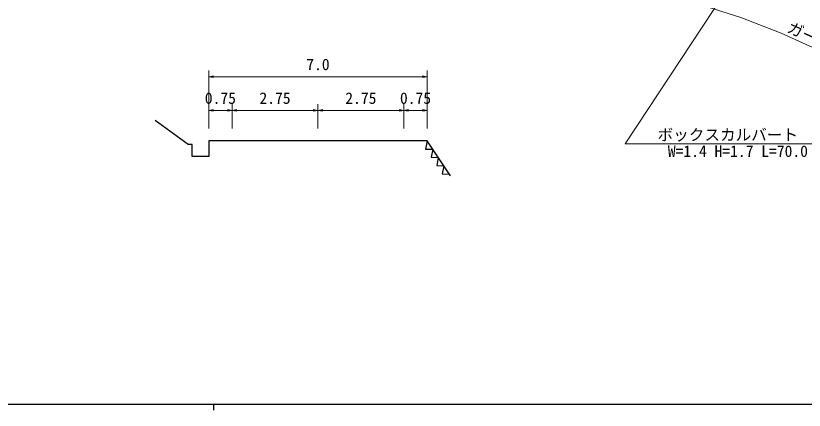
# Model space of a CAD drawing. Units: millimetres at full size, sheet at 1:1000, with parts at other scales. Extents: x 40000 to 680000, y 20000 to 380000.
# Drawn here: x 236359 to 362628, y 204000 to 267231 of the extents above; entities that cross this region are included whole.
import ezdxf
from ezdxf.enums import TextEntityAlignment as Align

# ---------------------------------------------------------------- set-up
doc = ezdxf.new("R2010")
doc.units = ezdxf.units.MM
doc.header["$LTSCALE"] = 1000
for name, color, linetype, lineweight in [('M-BGD', 7, 'Continuous', 25), ('M-STR-HTXT', 7, 'Continuous', 13), ('M-TTL-BAND', 7, 'Continuous', 25)]:
    doc.layers.add(name, color=color, linetype=linetype, lineweight=lineweight)
doc.styles.add('ＭＳ ゴシック', font='')
doc.styles.get('ＭＳ ゴシック').set_extended_font_data('MS Gothic')

# ---------------------------------------------------------------- blocks, each defined once
blk = doc.blocks.new('open_arrow')
at = {"color": 0, "linetype": 'Continuous', "lineweight": -2}
blk.add_lwpolyline([(7.5, 1.25), (0, 0), (7.5, -1.25)], dxfattribs=at)

msp = doc.modelspace()

# ---------------------------------------------------------------- linework, layer by layer
at = {"layer": 'M-BGD'}
for points in [[(305985, 241576), (302258, 247161), (298508, 247161), (284758, 247161), (271008, 247161), (267258, 247161), (267258, 244657), (264586, 244657), (264586, 246606), (263988, 246606), (258668, 250423)], [(302258, 247161), (302001, 245871), (303141, 245837), (302885, 244546), (304025, 244512), (303769, 243222), (304909, 243188), (304653, 241898), (305793, 241864)]]:
    msp.add_lwpolyline(points, dxfattribs=at)
at = {"layer": 'M-STR-HTXT'}
for p, q in [((267258, 249161), (267258, 258464)), ((302258, 249161), (302258, 258464)), ((267258, 257464), (302258, 257464)), ((267258, 249161), (267258, 253059)), ((271008, 249161), (271008, 253059)), ((271008, 249161), (271008, 253059)), ((284758, 249161), (284758, 253059)), ((284758, 249161), (284758, 253059)), ((298508, 249161), (298508, 253059)), ((298508, 249161), (298508, 253059)), ((302258, 249161), (302258, 253059)), ((267258, 252059), (271008, 252059)), ((271008, 252059), (284758, 252059)), ((284758, 252059), (298508, 252059)), ((298508, 252059), (302258, 252059))]:
    msp.add_line(p, q, dxfattribs=at)
for points in [[(372528, 246684), (333943, 246684), (358824, 284496)], [(337745, 270973), (346053, 268985), (352471, 266937), (358943, 264430), (365199, 261600), (371833, 257720), (377492, 253936), (383132, 249624), (389152, 244261)]]:
    msp.add_lwpolyline(points, dxfattribs=at)
at = {"layer": 'M-TTL-BAND'}
for p, q in [((40000, 205000), (579000, 205000)), ((268000, 205000), (268000, 204000))]:
    msp.add_line(p, q, dxfattribs=at)

# ---------------------------------------------------------------- block references
at = {"layer": 'M-STR-HTXT', "xscale": 100, "yscale": 100}
for p in [(267258, 257464), (267258, 252059), (271008, 252059), (284758, 252059), (298508, 252059)]:
    msp.add_blockref('open_arrow', p, dxfattribs=at)
at = {"layer": 'M-STR-HTXT', "xscale": 100, "yscale": 100, "rotation": 180}
for p in [(302258, 257464), (271008, 252059), (284758, 252059), (298508, 252059), (302258, 252059)]:
    msp.add_blockref('open_arrow', p, dxfattribs=at)

# ---------------------------------------------------------------- texts
at = {"layer": 'M-STR-HTXT', "style": 'ＭＳ ゴシック'}
msp.add_text('ガードレール', height=1833, rotation=335.662, dxfattribs=at).set_placement((359486, 264185), align=Align.BOTTOM_LEFT)
for s, p in [('7.0', (282883, 257964)), ('0.75', (266633, 252559)), ('2.75', (275383, 252559)), ('2.75', (289133, 252559)), ('0.75', (297883, 252559)), ('ボックスカルバート', (339135, 246684)), ('W=1.4 H=1.7 L=70.0', (340781, 244058))]:
    msp.add_text(s, height=1833, dxfattribs=at).set_placement(p, align=Align.BOTTOM_LEFT)

doc.saveas('drawing.dxf')
